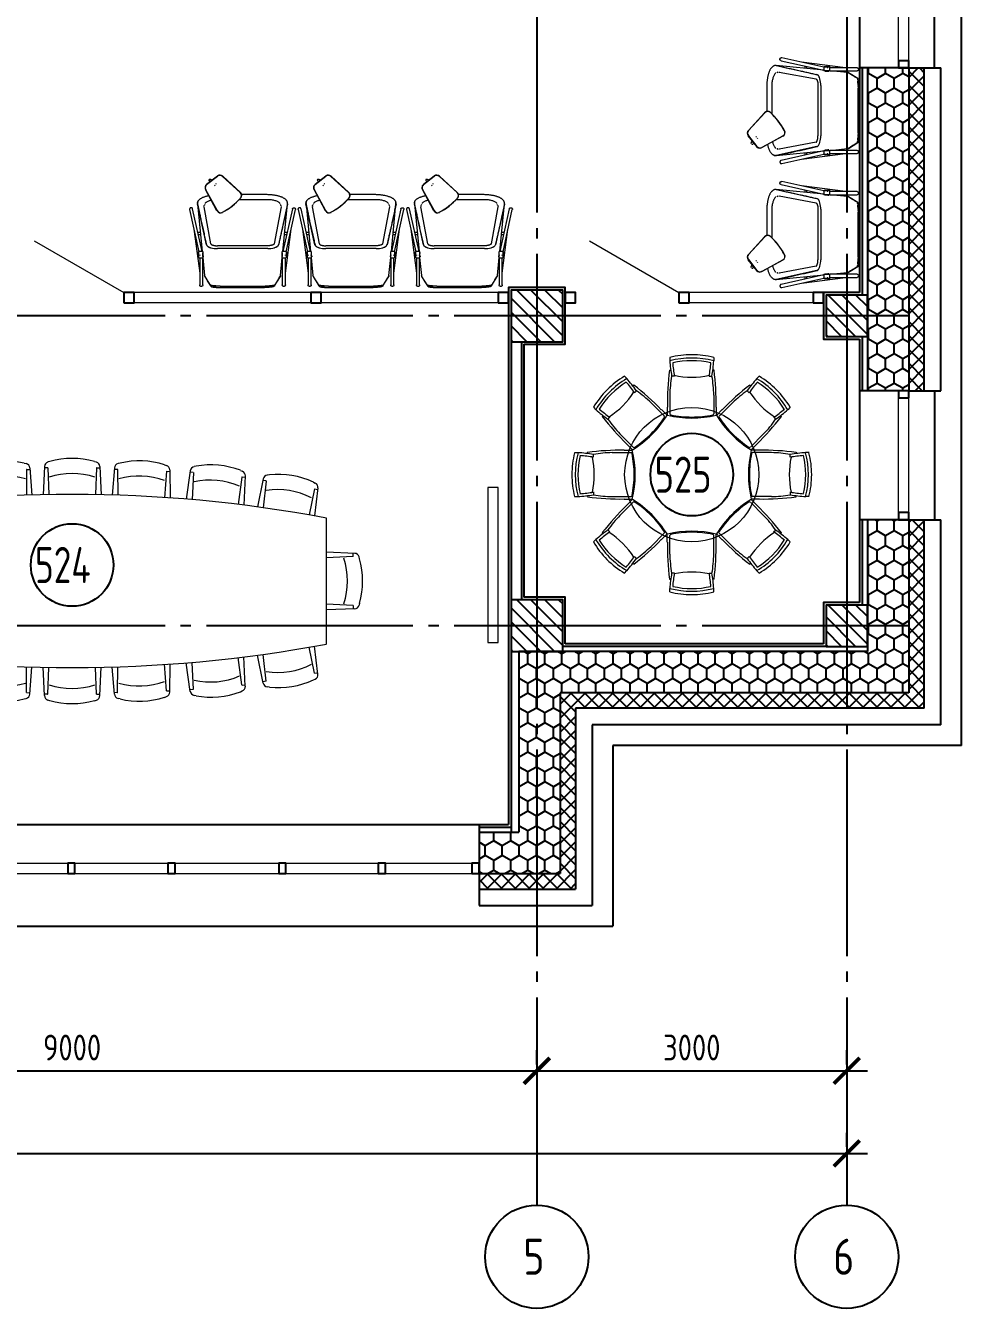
# Model space of a CAD drawing. Header units: millimetres. Extents: x -4830 to 49130, y -6610 to 29860.
# Drawn here: x 22050 to 31110, y -6610 to 5810 of the extents above; entities that cross this region are included whole.
import ezdxf

# ---------------------------------------------------------------- set-up
doc = ezdxf.new("R2010")
doc.units = ezdxf.units.MM
doc.linetypes.add('ГОСТ 2.303 5', pattern=[24, 20, -1.5, 1, -1.5])
doc.layers.add('Оборудование', color=5, linetype='Continuous', lineweight=18)
doc.layers.add('оси', color=30, linetype='Continuous')
doc.layers.add('текст', color=94, linetype='Continuous')
doc.styles.add('ГОСТ 2.304', font='CS_Gost2304.shx')
doc.dimstyles.new('СПДС', dxfattribs={"dimscale": 100, "dimtxt": 2.5, "dimasz": 2.5, "dimexe": 2, "dimexo": 0.625, "dimgap": 1, "dimtad": 1, "dimdec": 0, "dimtxsty": 'ГОСТ 2.304', "dimblk": 'OBLIQUE', "dimblk1": 'OBLIQUE', "dimblk2": 'OBLIQUE', "dimcen": 2.5, "dimdle": 2, "dimadec": 0, "dimazin": 2, "dimtfac": 0.75, "dimtdec": 4, "dimtmove": 1, "dimatfit": 3, "dimfxl": 1, "dimtfill": 1, "dimtolj": 1, "dimarcsym": 1})
pattern_1 = [(90, (-329769.684, -10084.31), (-82.48892, 142.875), [95.25, -190.5]), (210, (-329769.684, -10084.31), (-82.48892, -142.875), [95.25, -190.5]), (150, (-329769.684, -10084.31), (-164.97784, 3e-07), [-190.5, 95.25])]
pattern_2 = [(135, (-329769.68, -10084.31), (-67.35192, -67.35192), []), (225, (-329769.68, -10084.31), (67.35192, -67.35192), [])]

# ---------------------------------------------------------------- blocks, each defined once
blk = doc.blocks.new('_ArchTick')
at = {"color": 0, "linetype": 'ByBlock', "const_width": 0.15}
blk.add_lwpolyline([(-0.5, -0.5), (0.5, 0.5)], dxfattribs=at)
blk = doc.blocks.new('*D35')
at = {"layer": 'Defpoints', "color": 0, "ltscale": 100, "transparency": 16777216}
for p in [(0, -5110), (30000, -5110), (30000, -5110)]:
    blk.add_point(p, dxfattribs=at)
at = {"layer": 'оси', "color": 0, "lineweight": -2, "ltscale": 100, "transparency": 16777216}
for p, q in [((0, -5047.5), (0, -4910)), ((30000, -5047.5), (30000, -4910)), ((-200, -5110), (30200, -5110))]:
    blk.add_line(p, q, dxfattribs=at)
at = {"layer": 'оси', "color": 0, "lineweight": -2, "ltscale": 100, "transparency": 16777216, "xscale": 250, "yscale": 250, "zscale": 250, "rotation": 180}
blk.add_blockref('_ArchTick', (0, -5110), dxfattribs=at)
at = {"layer": 'оси', "color": 0, "lineweight": -2, "ltscale": 100, "transparency": 16777216, "xscale": 250, "yscale": 250, "zscale": 250}
blk.add_blockref('_ArchTick', (30000, -5110), dxfattribs=at)
at = {"layer": 'оси', "color": 0, "ltscale": 100, "transparency": 16777216, "insert": (15000, -4885), "char_height": 250, "attachment_point": 5, "style": 'ГОСТ 2.304', "bg_fill": 3, "box_fill_scale": 1.1, "bg_fill_color": 256, "bg_fill_true_color": 13158600, "bg_fill_transparency": 0}
blk.add_mtext('\\A1;30000', dxfattribs=at)
blk = doc.blocks.new('*D39')
at = {"layer": 'Defpoints', "color": 0, "ltscale": 100, "transparency": 16777216}
for p in [(18000, -4310), (27000, -4310), (27000, -4310)]:
    blk.add_point(p, dxfattribs=at)
at = {"layer": 'оси', "color": 0, "lineweight": -2, "ltscale": 100, "transparency": 16777216}
for p, q in [((18000, -4247.5), (18000, -4110)), ((27000, -4247.5), (27000, -4110)), ((17800, -4310), (27200, -4310))]:
    blk.add_line(p, q, dxfattribs=at)
at = {"layer": 'оси', "color": 0, "lineweight": -2, "ltscale": 100, "transparency": 16777216, "xscale": 250, "yscale": 250, "zscale": 250, "rotation": 180}
blk.add_blockref('_ArchTick', (18000, -4310), dxfattribs=at)
at = {"layer": 'оси', "color": 0, "lineweight": -2, "ltscale": 100, "transparency": 16777216, "xscale": 250, "yscale": 250, "zscale": 250}
blk.add_blockref('_ArchTick', (27000, -4310), dxfattribs=at)
at = {"layer": 'оси', "color": 0, "ltscale": 100, "transparency": 16777216, "insert": (22500, -4085), "char_height": 250, "attachment_point": 5, "style": 'ГОСТ 2.304', "bg_fill": 3, "box_fill_scale": 1.1, "bg_fill_color": 256, "bg_fill_true_color": 13158600, "bg_fill_transparency": 0}
blk.add_mtext('\\A1;9000', dxfattribs=at)
blk = doc.blocks.new('*D40')
at = {"layer": 'Defpoints', "color": 0, "ltscale": 100, "transparency": 16777216}
for p in [(27000, -4310), (30000, -4310), (30000, -4310)]:
    blk.add_point(p, dxfattribs=at)
at = {"layer": 'оси', "color": 0, "lineweight": -2, "ltscale": 100, "transparency": 16777216}
for p, q in [((27000, -4247.5), (27000, -4110)), ((30000, -4247.5), (30000, -4110)), ((26800, -4310), (30200, -4310))]:
    blk.add_line(p, q, dxfattribs=at)
at = {"layer": 'оси', "color": 0, "lineweight": -2, "ltscale": 100, "transparency": 16777216, "xscale": 250, "yscale": 250, "zscale": 250, "rotation": 180}
blk.add_blockref('_ArchTick', (27000, -4310), dxfattribs=at)
at = {"layer": 'оси', "color": 0, "lineweight": -2, "ltscale": 100, "transparency": 16777216, "xscale": 250, "yscale": 250, "zscale": 250}
blk.add_blockref('_ArchTick', (30000, -4310), dxfattribs=at)
at = {"layer": 'оси', "color": 0, "ltscale": 100, "transparency": 16777216, "insert": (28500, -4085), "char_height": 250, "attachment_point": 5, "style": 'ГОСТ 2.304', "bg_fill": 3, "box_fill_scale": 1.1, "bg_fill_color": 256, "bg_fill_true_color": 13158600, "bg_fill_transparency": 0}
blk.add_mtext('\\A1;3000', dxfattribs=at)
blk = doc.blocks.new('ОГ27 на16персон стол1675х4930')
at = {"layer": 'Оборудование', "linetype": 'ByBlock'}
for p, q in [((-3664, 502), (-3644, 498)), ((-3359, 516), (-3378, 510)), ((-2928, 532), (-2908, 527)), ((-2732, 500), (-2744, 226)), ((-2680, 548), (-2699, 543)), ((-2248, 548), (-2229, 543)), ((-2196, 500), (-2184, 226)), ((-2000, 532), (-2019, 527)), ((-1569, 516), (-1550, 510)), ((-1264, 502), (-1283, 498)), ((-4374, 418), (-4354, 415)), ((-4314, 379), (-4258, 108)), ((-4141, 409), (-4127, 125)), ((-4110, 398), (-4140, 395)), ((-4093, 462), (-4112, 455)), ((-4108, 397), (-4072, 132)), ((-3637, 441), (-3625, 178)), ((-3636, 442), (-3605, 445)), ((-3607, 459), (-3569, 183)), ((-3409, 466), (-3412, 195)), ((-3378, 454), (-3409, 452)), ((-3377, 453), (-3357, 197)), ((-2905, 469), (-2907, 221)), ((-2903, 470), (-2872, 471)), ((-2873, 485), (-2853, 223)), ((-2701, 486), (-2733, 486)), ((-2700, 485), (-2689, 227)), ((-2227, 485), (-2239, 227)), ((-2226, 486), (-2195, 486)), ((-2054, 485), (-2075, 223)), ((-2024, 470), (-2055, 471)), ((-2023, 469), (-2021, 221)), ((-1550, 453), (-1571, 197)), ((-1549, 454), (-1518, 452)), ((-1518, 466), (-1516, 195)), ((-1320, 459), (-1358, 183)), ((-1291, 442), (-1322, 445)), ((-1290, 441), (-1303, 178)), ((-819, 397), (-856, 132)), ((-834, 462), (-816, 455)), ((-818, 398), (-787, 395)), ((-787, 409), (-800, 125)), ((-613, 379), (-670, 108)), ((-554, 418), (-573, 415)), ((-4844, 292), (-4811, 21)), ((-4811, 283), (-4842, 278)), ((-4800, 348), (-4818, 339)), ((-4810, 282), (-4757, 31)), ((-4343, 359), (-4312, 100)), ((-4342, 360), (-4312, 365)), ((-585, 360), (-616, 365)), ((-584, 359), (-615, 100)), ((-118, 282), (-170, 31)), ((-128, 348), (-110, 339)), ((-84, 292), (-116, 21)), ((-116, 283), (-86, 278)), ((-4928, -1219), (-4928, 0)), ((0, -1219), (0, 0)), ((-5199, -342), (-4928, -329)), ((-5185, -372), (-5185, -341)), ((272, -342), (0, -329)), ((258, -372), (258, -341)), ((-5247, -394), (-5242, -375)), ((-5184, -373), (-4928, -384)), ((257, -373), (0, -384)), ((320, -394), (314, -375)), ((-5247, -825), (-5242, -844)), ((-5185, -847), (-5185, -878)), ((-5184, -846), (-4928, -835)), ((257, -846), (0, -835)), ((258, -847), (258, -878)), ((320, -825), (314, -844)), ((-5199, -878), (-4928, -890)), ((272, -878), (0, -890)), ((-4844, -1511), (-4811, -1240)), ((-84, -1511), (-116, -1240)), ((-4810, -1501), (-4757, -1250)), ((-4343, -1578), (-4312, -1320)), ((-4314, -1598), (-4258, -1327)), ((-4141, -1628), (-4127, -1344)), ((-4108, -1616), (-4072, -1351)), ((-819, -1616), (-856, -1351)), ((-787, -1628), (-800, -1344)), ((-613, -1598), (-670, -1327)), ((-584, -1578), (-615, -1320)), ((-118, -1501), (-170, -1250)), ((-3637, -1660), (-3625, -1397)), ((-3607, -1678), (-3569, -1402)), ((-3409, -1686), (-3412, -1414)), ((-3377, -1672), (-3357, -1416)), ((-2905, -1688), (-2907, -1440)), ((-2873, -1705), (-2853, -1442)), ((-2732, -1719), (-2744, -1445)), ((-2700, -1704), (-2689, -1446)), ((-2227, -1704), (-2239, -1446)), ((-2196, -1719), (-2184, -1445)), ((-2054, -1705), (-2075, -1442)), ((-2023, -1688), (-2021, -1440)), ((-1550, -1672), (-1571, -1416)), ((-1518, -1686), (-1516, -1414)), ((-1320, -1678), (-1358, -1402)), ((-1290, -1660), (-1303, -1397)), ((-4811, -1502), (-4842, -1497)), ((-4800, -1567), (-4818, -1559)), ((-4342, -1579), (-4312, -1584)), ((-4110, -1617), (-4140, -1614)), ((-818, -1617), (-787, -1614)), ((-585, -1579), (-616, -1584)), ((-128, -1567), (-110, -1559)), ((-116, -1502), (-86, -1497)), ((-4374, -1637), (-4354, -1635)), ((-4093, -1681), (-4112, -1674)), ((-3664, -1721), (-3644, -1717)), ((-3636, -1661), (-3605, -1664)), ((-3378, -1673), (-3409, -1672)), ((-3359, -1736), (-3378, -1729)), ((-2903, -1690), (-2872, -1691)), ((-2701, -1706), (-2733, -1706)), ((-2226, -1706), (-2195, -1706)), ((-2024, -1690), (-2055, -1691)), ((-1569, -1736), (-1550, -1729)), ((-1549, -1673), (-1518, -1672)), ((-1291, -1661), (-1322, -1664)), ((-1264, -1721), (-1283, -1717)), ((-834, -1681), (-816, -1674)), ((-554, -1637), (-573, -1635)), ((-2928, -1751), (-2908, -1746)), ((-2680, -1768), (-2699, -1762)), ((-2248, -1768), (-2229, -1762)), ((-2000, -1751), (-2019, -1746))]:
    blk.add_line(p, q, dxfattribs=at)
for centre, radius, start, end in [((-3807, -291), 806, 79.7625, 110.8129), ((-3653, 452), 46.6, 7.8281, 78.8678), ((-3363, 466), 46.6, 108.4462, 179.4859), ((-3116, -252), 806, 76.5011, 107.5515), ((-2920, 482), 46.6, 4.5667, 75.6064), ((-2685, 498), 46.6, 106.4199, 177.4596), ((-2464, -228), 806, 74.4748, 105.5252), ((-2242, 498), 46.6, 2.5404, 73.5801), ((-2008, 482), 46.6, 104.3936, 175.4333), ((-1812, -252), 806, 72.4485, 103.4989), ((-1565, 466), 46.6, 0.5141, 71.5538), ((-1274, 452), 46.6, 101.1322, 172.1719), ((-1121, -291), 806, 69.1871, 100.2375), ((-4461, -383), 806, 83.7869, 114.8374), ((-4360, 369), 46.6, 11.8525, 82.8922), ((-4095, 411), 46.6, 111.7076, 182.7473), ((-4109, 397), 1.16, 7.8281, 95.2877), ((-3636, 441), 1.16, 95.2877, 182.7473), ((-3378, 452), 1.16, 4.5667, 92.0263), ((-3114, -293), 700, 73.6075, 110.445), ((-2903, 469), 1.16, 92.0263, 179.4859), ((-2701, 485), 1.16, 2.5404, 90), ((-2464, -269), 700, 71.5812, 108.4188), ((-2226, 485), 1.16, 90, 177.4596), ((-2024, 469), 1.16, 0.5141, 87.9737), ((-1813, -293), 700, 69.555, 106.3925), ((-1549, 452), 1.16, 87.9737, 175.4333), ((-1292, 441), 1.16, 357.2527, 84.7123), ((-818, 397), 1.16, 84.7123, 172.1719), ((-833, 411), 46.6, 357.2527, 68.2924), ((-568, 369), 46.6, 97.1078, 168.1475), ((-466, -383), 806, 65.1626, 96.2131), ((-4797, 297), 46.6, 115.7321, 186.7718), ((-4811, 282), 1.16, 11.8525, 99.3122), ((-4455, -424), 700, 80.8934, 117.7309), ((-4342, 359), 1.16, 99.3122, 186.7718), ((-3803, -332), 700, 76.8689, 113.7064), ((-1124, -332), 700, 66.2936, 103.1311), ((-586, 359), 1.16, 353.2282, 80.6878), ((-473, -424), 700, 62.2691, 99.1066), ((-116, 282), 1.16, 80.6878, 168.1475), ((-130, 297), 46.6, 353.2282, 64.2679), ((-2464, -13161), 13390, 79.397, 100.603), ((-5197, -388), 46.6, 92.5404, 163.5801), ((-5184, -372), 1.16, 180, 267.4596), ((257, -372), 1.16, 272.5404, 0), ((270, -388), 46.6, 16.4199, 87.4596), ((-4471, -610), 806, 164.4748, 195.5252), ((-4430, -610), 700, 161.5812, 198.4188), ((-498, -610), 700, 341.5812, 18.4188), ((-457, -610), 806, 344.4748, 15.5252), ((-5197, -831), 46.6, 196.4199, 267.4596), ((-5184, -847), 1.16, 92.5404, 180), ((257, -847), 1.16, 0, 87.4596), ((270, -831), 46.6, 272.5404, 343.5801), ((-2464, 11942), 13390, 259.397, 280.603), ((-4455, -795), 700, 242.2691, 279.1066), ((-473, -795), 700, 260.8934, 297.7309), ((-4797, -1517), 46.6, 173.2282, 244.2679), ((-4811, -1501), 1.16, 260.6878, 348.1475), ((-4461, -836), 806, 245.1626, 276.2131), ((-4360, -1588), 46.6, 277.1078, 348.1475), ((-4342, -1578), 1.16, 173.2282, 260.6878), ((-3803, -887), 700, 246.2936, 283.1311), ((-3114, -926), 700, 249.555, 286.3925), ((-2464, -950), 700, 251.5812, 288.4188), ((-1813, -926), 700, 253.6075, 290.445), ((-1124, -887), 700, 256.8689, 293.7064), ((-568, -1588), 46.6, 191.8525, 262.8922), ((-586, -1578), 1.16, 279.3122, 6.7718), ((-466, -836), 806, 263.7869, 294.8374), ((-116, -1501), 1.16, 191.8525, 279.3122), ((-130, -1517), 46.6, 295.7321, 6.7718), ((-4095, -1631), 46.6, 177.2527, 248.2924), ((-4109, -1616), 1.16, 264.7123, 352.1719), ((-3807, -928), 806, 249.1871, 280.2375), ((-3653, -1671), 46.6, 281.1322, 352.1719), ((-3636, -1660), 1.16, 177.2527, 264.7123), ((-3363, -1685), 46.6, 180.5141, 251.5538), ((-3378, -1672), 1.16, 267.9737, 355.4333), ((-3116, -967), 806, 252.4485, 283.4989), ((-2920, -1701), 46.6, 284.3936, 355.4333), ((-2903, -1688), 1.16, 180.5141, 267.9737), ((-2685, -1717), 46.6, 182.5404, 253.5801), ((-2701, -1704), 1.16, 270, 357.4596), ((-2242, -1717), 46.6, 286.4199, 357.4596), ((-2226, -1704), 1.16, 182.5404, 270), ((-2008, -1701), 46.6, 184.5667, 255.6064), ((-2024, -1688), 1.16, 272.0263, 359.4859), ((-1812, -967), 806, 256.5011, 287.5515), ((-1549, -1672), 1.16, 184.5667, 272.0263), ((-1565, -1685), 46.6, 288.4462, 359.4859), ((-1274, -1671), 46.6, 187.8281, 258.8678), ((-1292, -1660), 1.16, 275.2877, 2.7473), ((-1121, -928), 806, 259.7625, 290.8129), ((-818, -1616), 1.16, 187.8281, 275.2877), ((-833, -1631), 46.6, 291.7076, 2.7473), ((-2464, -991), 806, 254.4748, 285.5252)]:
    blk.add_arc(centre, radius, start, end, dxfattribs=at)
blk = doc.blocks.new('CON_Connection_Stng_Muse - Muse Privacy Chair with Metal Base and Writing Tablet - SMS-1BOOTH-METAL-WT-V123-Этаж 03')
at = {"layer": 'Оборудование'}
for p, q in [((-415, 314), (-415, 50)), ((-385, 50), (-385, 314)), ((-310, 322), (-366, 231)), ((-281, 327), (-282, 324)), ((214, 338), (-214, 338)), ((214, 324), (-214, 324)), ((212, 324), (-212, 324)), ((282, 324), (281, 327)), ((366, 231), (310, 322)), ((385, 314), (385, 50)), ((415, 50), (415, 314)), ((-415, 201), (-470, -225)), ((-368, 222), (-385, 49)), ((385, 49), (368, 222)), ((470, -225), (415, 201)), ((-425, 7), (-425, 33)), ((-425, 7), (-425, 33)), ((-385, 50), (-420, 50)), ((-415, 29), (-415, 23)), ((-385, 50), (-385, -10)), ((-383, 38), (-385, 38)), ((-385, 23), (-385, 29)), ((-385, 3), (-383, 3)), ((-383, 37), (-383, 38)), ((-383, 3), (-383, 38)), ((-376, 36), (-383, 36)), ((-383, 34), (-383, 36)), ((-383, 5), (-383, 7)), ((-383, 5), (-378, 5)), ((-383, 3), (-383, 4)), ((383, 36), (374, 36)), ((378, 5), (383, 5)), ((385, 38), (383, 38)), ((383, 38), (383, 37)), ((383, 38), (383, 3)), ((383, 36), (383, 34)), ((383, 7), (383, 5)), ((383, 4), (383, 3)), ((383, 3), (385, 3)), ((420, 50), (385, 50)), ((385, -10), (385, 50)), ((385, 29), (385, 23)), ((415, 23), (415, 29)), ((425, 33), (425, 7)), ((425, 33), (425, 7)), ((-422, -8), (-512, -416)), ((-483, -422), (-391, -10)), ((-436, -471), (-349, -75)), ((-391, -10), (-435, -471)), ((-422, -11), (-422, -8)), ((-420, -10), (-385, -10)), ((-373, -442), (-306, -83)), ((-306, -82), (-307, -84)), ((-244, -38), (244, -38)), ((-244, -66), (244, -66)), ((-241, -38), (241, -38)), ((306, -83), (373, -442)), ((349, -75), (436, -471)), ((385, -10), (420, -10)), ((391, -10), (483, -422)), ((435, -471), (391, -10)), ((422, -8), (422, -11)), ((512, -416), (422, -8)), ((-432, -193), (-408, -193)), ((-406, -174), (-428, -174)), ((428, -174), (406, -174)), ((408, -193), (432, -193)), ((357, -610), (246, -406)), ((248, -405), (358, -609)), ((-253, -512), (32, -512)), ((-238, -561), (9, -561)), ((8, -553), (8, -553)), ((192, -738), (21, -582)), ((21, -583), (192, -739)), ((23, -580), (194, -737)), ((243, -739), (347, -658)), ((348, -659), (244, -741)), ((244, -741), (348, -660)), ((252, -662), (258, -667)), ((271, -651), (265, -647)), ((298, -699), (309, -709)), ((309, -709), (309, -709)), ((321, -693), (314, -687)), ((318, -692), (318, -692)), ((363, -629), (363, -628))]:
    blk.add_line(p, q, dxfattribs=at)
at = {"layer": 'Оборудование', "flags": 128}
for points in [[(-415, 314), (-415, 314), (-415, 315), (-415, 315), (-415, 316), (-415, 317), (-415, 317), (-414, 318), (-414, 318), (-414, 319), (-414, 319), (-414, 320), (-413, 321), (-413, 321), (-413, 322), (-412, 322), (-412, 323), (-412, 323), (-411, 324), (-411, 324), (-410, 324), (-410, 325), (-410, 325), (-409, 326), (-409, 326), (-408, 326), (-408, 327), (-407, 327), (-407, 327), (-406, 327), (-405, 328), (-405, 328), (-404, 328), (-404, 328), (-403, 328), (-403, 328), (-402, 329), (-401, 329), (-401, 329), (-400, 329), (-400, 329), (-399, 329), (-398, 329), (-398, 328), (-397, 328), (-397, 328), (-396, 328), (-395, 328), (-395, 328), (-394, 328), (-394, 327), (-393, 327), (-393, 327), (-392, 326), (-392, 326), (-391, 326), (-391, 325), (-390, 325), (-390, 325), (-389, 324), (-389, 324), (-389, 323), (-388, 323), (-388, 322), (-387, 322), (-387, 321), (-387, 321), (-387, 320), (-386, 320), (-386, 319), (-386, 319), (-386, 318), (-386, 318), (-385, 317), (-385, 316), (-385, 316), (-385, 315), (-385, 315), (-385, 314), (-385, 314)], [(-310, 322), (-308, 325), (-306, 327), (-304, 328), (-302, 329), (-300, 330), (-299, 331), (-297, 331), (-295, 332), (-294, 332), (-292, 332), (-290, 333), (-288, 333), (-286, 333), (-284, 334), (-282, 334), (-279, 334), (-277, 335), (-275, 335), (-272, 335), (-269, 336), (-267, 336), (-264, 336), (-261, 336), (-258, 336), (-255, 337), (-252, 337), (-249, 337), (-246, 337), (-243, 337), (-239, 337), (-236, 337), (-233, 338), (-229, 338), (-226, 338), (-223, 338), (-219, 338), (-216, 338), (-214, 338)], [(310, 322), (308, 325), (306, 327), (304, 328), (302, 329), (300, 330), (299, 331), (297, 331), (295, 332), (294, 332), (292, 332), (290, 333), (288, 333), (286, 333), (284, 334), (282, 334), (279, 334), (277, 335), (275, 335), (272, 335), (269, 336), (267, 336), (264, 336), (261, 336), (258, 336), (255, 337), (252, 337), (249, 337), (246, 337), (243, 337), (239, 337), (236, 337), (233, 338), (229, 338), (226, 338), (223, 338), (219, 338), (216, 338), (214, 338)], [(385, 314), (385, 314), (385, 315), (385, 315), (385, 316), (385, 317), (385, 317), (386, 318), (386, 318), (386, 319), (386, 319), (386, 320), (387, 321), (387, 321), (387, 322), (388, 322), (388, 323), (388, 323), (389, 324), (389, 324), (390, 324), (390, 325), (390, 325), (391, 326), (391, 326), (392, 326), (392, 327), (393, 327), (393, 327), (394, 327), (395, 328), (395, 328), (396, 328), (396, 328), (397, 328), (397, 328), (398, 329), (399, 329), (399, 329), (400, 329), (400, 329), (401, 329), (402, 329), (402, 328), (403, 328), (403, 328), (404, 328), (405, 328), (405, 328), (406, 328), (406, 327), (407, 327), (407, 327), (408, 326), (408, 326), (409, 326), (409, 325), (410, 325), (410, 325), (411, 324), (411, 324), (411, 323), (412, 323), (412, 322), (413, 322), (413, 321), (413, 321), (413, 320), (414, 320), (414, 319), (414, 319), (414, 318), (415, 318), (415, 317), (415, 316), (415, 316), (415, 315), (415, 315), (415, 314), (415, 314)], [(-368, 222), (-367, 228), (-366, 231)], [(368, 222), (367, 228), (366, 231)], [(-425, 45), (-425, 46), (-425, 46), (-425, 46), (-425, 46), (-425, 46), (-425, 47), (-425, 47), (-425, 47), (-425, 47), (-425, 47), (-425, 48), (-424, 48), (-424, 48), (-424, 48), (-424, 48), (-424, 48), (-424, 49), (-424, 49), (-424, 49), (-423, 49), (-423, 49), (-423, 49), (-423, 49), (-423, 50), (-423, 50), (-423, 50), (-422, 50), (-422, 50), (-422, 50), (-422, 50), (-422, 50), (-421, 50), (-421, 50), (-421, 50), (-421, 50), (-421, 50), (-420, 50), (-420, 50), (-420, 50), (-420, 50)], [(-425, -5), (-425, -4), (-425, -4), (-425, -4), (-425, -4), (-425, -4), (-425, -4), (-425, -4), (-425, -3), (-425, -3), (-425, -3), (-425, -2), (-425, -2), (-425, -1), (-425, -1), (-425, 0), (-425, 0), (-425, 1), (-425, 2), (-425, 2), (-425, 3), (-425, 4), (-425, 5), (-425, 5), (-425, 6), (-425, 7), (-425, 8), (-425, 9), (-425, 10), (-425, 11), (-425, 11), (-425, 12), (-425, 13), (-425, 14), (-425, 15), (-425, 16), (-425, 17), (-425, 18), (-425, 19), (-425, 20), (-425, 21), (-425, 22), (-425, 23), (-425, 24), (-425, 25), (-425, 26), (-425, 27), (-425, 28), (-425, 29), (-425, 30), (-425, 31), (-425, 32), (-425, 33), (-425, 34), (-425, 34), (-425, 35), (-425, 36), (-425, 37), (-425, 38), (-425, 38), (-425, 39), (-425, 40), (-425, 40), (-425, 41), (-425, 41), (-425, 42), (-425, 42), (-425, 43), (-425, 43), (-425, 44), (-425, 44), (-425, 44), (-425, 45), (-425, 45), (-425, 45), (-425, 45), (-425, 45), (-425, 45), (-425, 45), (-425, 45)], [(-425, 45), (-425, 45), (-425, 45), (-425, 45), (-425, 45), (-425, 45), (-425, 45), (-425, 45), (-425, 44), (-425, 44), (-425, 44), (-425, 43), (-425, 43), (-425, 42), (-425, 42), (-425, 41), (-425, 41), (-425, 40), (-425, 39), (-425, 39), (-425, 38), (-425, 37), (-425, 36), (-425, 36), (-425, 35), (-425, 34), (-425, 33), (-425, 32), (-425, 31), (-425, 30), (-425, 30), (-425, 29), (-425, 28), (-425, 27), (-425, 26), (-425, 25), (-425, 24), (-425, 23), (-425, 22), (-425, 21), (-425, 20), (-425, 19), (-425, 18), (-425, 17), (-425, 16), (-425, 15), (-425, 14), (-425, 13), (-425, 12), (-425, 11), (-425, 10), (-425, 9), (-425, 8), (-425, 7), (-425, 7), (-425, 6), (-425, 5), (-425, 4), (-425, 3), (-425, 3), (-425, 2), (-425, 1), (-425, 1), (-425, 0), (-425, 0), (-425, -1), (-425, -1), (-425, -2), (-425, -2), (-425, -3), (-425, -3), (-425, -3), (-425, -4), (-425, -4), (-425, -4), (-425, -4), (-425, -4), (-425, -4), (-425, -5), (-425, -5)], [(420, 50), (420, 50), (420, 50), (421, 50), (421, 50), (421, 50), (421, 50), (421, 50), (422, 50), (422, 50), (422, 50), (422, 50), (422, 50), (422, 50), (423, 50), (423, 50), (423, 50), (423, 49), (423, 49), (423, 49), (424, 49), (424, 49), (424, 49), (424, 49), (424, 48), (424, 48), (424, 48), (424, 48), (425, 48), (425, 47), (425, 47), (425, 47), (425, 47), (425, 47), (425, 47), (425, 46), (425, 46), (425, 46), (425, 46), (425, 46), (425, 45)], [(425, 45), (425, 45), (425, 45), (425, 45), (425, 45), (425, 45), (425, 45), (425, 45), (425, 44), (425, 44), (425, 44), (425, 43), (425, 43), (425, 42), (425, 42), (425, 41), (425, 41), (425, 40), (425, 39), (425, 39), (425, 38), (425, 37), (425, 36), (425, 36), (425, 35), (425, 34), (425, 33), (425, 32), (425, 31), (425, 30), (425, 30), (425, 29), (425, 28), (425, 27), (425, 26), (425, 25), (425, 24), (425, 23), (425, 22), (425, 21), (425, 20), (425, 19), (425, 18), (425, 17), (425, 16), (425, 15), (425, 14), (425, 13), (425, 12), (425, 11), (425, 10), (425, 9), (425, 8), (425, 7), (425, 7), (425, 6), (425, 5), (425, 4), (425, 3), (425, 3), (425, 2), (425, 1), (425, 1), (425, 0), (425, 0), (425, -1), (425, -1), (425, -2), (425, -2), (425, -3), (425, -3), (425, -3), (425, -4), (425, -4), (425, -4), (425, -4), (425, -4), (425, -4), (425, -5), (425, -5)], [(425, -5), (425, -4), (425, -4), (425, -4), (425, -4), (425, -4), (425, -4), (425, -4), (425, -3), (425, -3), (425, -3), (425, -2), (425, -2), (425, -1), (425, -1), (425, 0), (425, 0), (425, 1), (425, 2), (425, 2), (425, 3), (425, 4), (425, 5), (425, 5), (425, 6), (425, 7), (425, 8), (425, 9), (425, 10), (425, 11), (425, 11), (425, 12), (425, 13), (425, 14), (425, 15), (425, 16), (425, 17), (425, 18), (425, 19), (425, 20), (425, 21), (425, 22), (425, 23), (425, 24), (425, 25), (425, 26), (425, 27), (425, 28), (425, 29), (425, 30), (425, 31), (425, 32), (425, 33), (425, 34), (425, 34), (425, 35), (425, 36), (425, 37), (425, 38), (425, 38), (425, 39), (425, 40), (425, 40), (425, 41), (425, 41), (425, 42), (425, 42), (425, 43), (425, 43), (425, 44), (425, 44), (425, 44), (425, 45), (425, 45), (425, 45), (425, 45), (425, 45), (425, 45), (425, 45), (425, 45)], [(-420, -10), (-420, -10), (-420, -10), (-421, -9), (-421, -9), (-421, -9), (-421, -9), (-421, -9), (-422, -9), (-422, -9), (-422, -9), (-422, -9), (-422, -9), (-422, -9), (-423, -9), (-423, -9), (-423, -9), (-423, -8), (-423, -8), (-423, -8), (-424, -8), (-424, -8), (-424, -8), (-424, -8), (-424, -7), (-424, -7), (-424, -7), (-424, -7), (-425, -7), (-425, -7), (-425, -6), (-425, -6), (-425, -6), (-425, -6), (-425, -6), (-425, -5), (-425, -5), (-425, -5), (-425, -5), (-425, -5), (-425, -5)], [(-306, -83), (-306, -83), (-306, -83), (-306, -83), (-306, -82), (-305, -82), (-305, -81), (-305, -81), (-304, -80), (-303, -79), (-302, -79), (-301, -78), (-300, -77), (-299, -77), (-298, -76), (-296, -75), (-295, -74), (-293, -74), (-291, -73), (-289, -72), (-287, -72), (-285, -71), (-283, -70), (-281, -70), (-279, -69), (-277, -69), (-274, -68), (-272, -68), (-269, -67), (-267, -67), (-264, -67), (-262, -66), (-259, -66), (-256, -66), (-254, -66), (-251, -66), (-248, -66), (-245, -66), (-244, -66)], [(306, -83), (306, -83), (306, -83), (306, -83), (306, -82), (305, -82), (305, -81), (305, -81), (304, -80), (303, -79), (302, -79), (301, -78), (300, -77), (299, -77), (298, -76), (296, -75), (295, -74), (293, -74), (291, -73), (289, -72), (287, -72), (285, -71), (283, -70), (281, -70), (279, -69), (277, -69), (274, -68), (272, -68), (269, -67), (267, -67), (264, -67), (262, -66), (259, -66), (256, -66), (254, -66), (251, -66), (248, -66), (245, -66), (244, -66)], [(425, -5), (425, -5), (425, -5), (425, -5), (425, -5), (425, -5), (425, -6), (425, -6), (425, -6), (425, -6), (425, -6), (425, -7), (424, -7), (424, -7), (424, -7), (424, -7), (424, -7), (424, -8), (424, -8), (424, -8), (423, -8), (423, -8), (423, -8), (423, -8), (423, -9), (423, -9), (423, -9), (422, -9), (422, -9), (422, -9), (422, -9), (422, -9), (421, -9), (421, -9), (421, -9), (421, -9), (421, -9), (420, -10), (420, -10), (420, -10), (420, -10)], [(-483, -422), (-483, -423), (-484, -424), (-484, -425), (-484, -426), (-485, -427), (-485, -428), (-486, -428), (-486, -429), (-487, -429), (-487, -430), (-488, -430), (-488, -431), (-489, -431), (-489, -432), (-490, -432), (-490, -432), (-491, -432), (-491, -433), (-491, -433), (-492, -433), (-492, -433), (-493, -433), (-493, -433), (-493, -434), (-494, -434), (-494, -434), (-495, -434), (-495, -434), (-495, -434), (-496, -434), (-496, -434), (-496, -434), (-497, -434), (-497, -434), (-497, -434), (-498, -434), (-498, -434), (-498, -434), (-499, -434), (-499, -434), (-499, -434), (-500, -434), (-500, -434), (-501, -434), (-501, -434), (-501, -434), (-502, -434), (-502, -434), (-502, -433), (-503, -433), (-503, -433), (-504, -433), (-504, -433), (-504, -433), (-505, -432), (-505, -432), (-506, -432), (-506, -432), (-507, -431), (-507, -431), (-508, -430), (-508, -430), (-509, -430), (-509, -429), (-510, -428), (-510, -428), (-511, -427), (-511, -426), (-511, -425), (-512, -425), (-512, -424), (-512, -423), (-513, -422), (-513, -421), (-513, -420), (-513, -419), (-513, -418), (-513, -417), (-512, -416)], [(-436, -478), (-436, -481), (-435, -485), (-434, -489), (-433, -493), (-431, -497), (-429, -500), (-427, -504), (-424, -507), (-421, -510), (-418, -513), (-415, -516), (-411, -519), (-407, -522), (-403, -525), (-398, -528), (-394, -530), (-389, -533), (-384, -535), (-378, -537), (-373, -539), (-367, -541), (-361, -543), (-355, -545), (-349, -547), (-342, -549), (-336, -550), (-329, -552), (-322, -553), (-315, -554), (-308, -555), (-301, -557), (-293, -557), (-286, -558), (-278, -559), (-271, -559), (-263, -560), (-256, -560), (-248, -560), (-240, -561), (-238, -561)], [(-374, -445), (-374, -444), (-373, -442)], [(436, -478), (436, -481), (435, -485), (434, -489), (433, -493), (431, -497), (429, -500), (427, -504), (424, -507), (421, -510), (418, -513), (415, -516), (411, -519), (407, -522), (403, -525), (398, -528), (394, -530), (389, -533), (384, -535), (378, -537), (373, -539), (367, -541), (361, -543), (355, -545), (349, -547), (342, -549), (336, -550), (329, -552), (328, -552)], [(374, -445), (374, -444), (373, -442)], [(483, -422), (483, -423), (484, -424), (484, -425), (484, -426), (485, -427), (485, -428), (486, -428), (486, -429), (487, -429), (487, -430), (488, -430), (488, -431), (489, -431), (489, -432), (490, -432), (490, -432), (491, -432), (491, -433), (491, -433), (492, -433), (492, -433), (493, -433), (493, -433), (493, -434), (494, -434), (494, -434), (495, -434), (495, -434), (495, -434), (496, -434), (496, -434), (496, -434), (497, -434), (497, -434), (497, -434), (498, -434), (498, -434), (498, -434), (499, -434), (499, -434), (499, -434), (500, -434), (500, -434), (501, -434), (501, -434), (501, -434), (502, -434), (502, -434), (502, -433), (503, -433), (503, -433), (504, -433), (504, -433), (504, -433), (505, -432), (505, -432), (506, -432), (506, -432), (507, -431), (507, -431), (508, -430), (508, -430), (509, -430), (509, -429), (510, -428), (510, -428), (511, -427), (511, -426), (511, -425), (512, -425), (512, -424), (512, -423), (513, -422), (513, -421), (513, -420), (513, -419), (513, -418), (513, -417), (512, -416)], [(321, -710), (316, -712), (314, -712), (313, -711), (312, -711), (311, -711), (311, -711), (310, -710), (309, -710), (308, -710), (308, -709), (307, -709), (306, -709), (305, -708), (304, -708), (303, -707), (302, -707), (300, -706), (299, -705), (298, -705), (297, -704), (295, -703), (294, -703)], [(321, -710), (326, -702), (325, -697), (323, -695), (322, -694), (322, -693), (321, -693)]]:
    blk.add_lwpolyline(points, dxfattribs=at)
at = {"layer": 'Оборудование'}
for centre, major_axis, ratio, start_param, end_param in [((-214, 313), (99, 0), 0.109734, 2.795695, 2.824219), ((-214, 313), (99, 0), 0.109734, 2.573535, 2.610138), ((-214, 313), (99, 0), 0.109734, 1.939141, 2.370637), ((-214, 313), (99, 0), 0.109734, 1.758134, 1.875676), ((-214, 313), (99, 0), 0.109734, 1.570796, 1.610597), ((214, 313), (99, 0), 0.109734, 1.530924, 1.570796), ((214, 313), (99, 0), 0.109734, 1.265844, 1.383425), ((214, 313), (99, 0), 0.109734, 0.770885, 1.202317), ((214, 313), (99, 0), 0.109734, 0.531557, 0.568058), ((214, 313), (99, 0), 0.109734, 0.317374, 0.345865), ((-154, 222), (214, 0), 0.109734, 3.074904, 3.141593), ((154, 222), (214, 0), 0.109734, 0, 0.066689), ((-244, -79), (105, 0), 0.387516, 2.811944, 3.056512), ((-244, -79), (105, 0), 0.387516, 2.575965, 2.804042), ((-244, -79), (105, 0), 0.387516, 1.875794, 2.554402), ((-244, -79), (105, 0), 0.387516, 1.570796, 1.873884), ((244, -79), (105, 0), 0.387516, 1.267587, 1.570796), ((244, -79), (105, 0), 0.387516, 0.587094, 1.265731), ((244, -79), (105, 0), 0.387516, 0.337586, 0.565768), ((244, -79), (105, 0), 0.387516, 0.08508, 0.329614), ((-238, -478), (198, 0), 0.387516, 3.056512, 3.293066), ((-222, -445), (152, 0), 0.387516, 3.303838, 3.468677), ((501, -963), (651, 0), 0.999036, 2.062652, 2.405216), ((501, -962), (649, 0), 0.999036, 2.062652, 2.405216), ((212, -424), (40, 0), 0.999036, 0.498513, 2.062652), ((212, -424), (38, 0), 0.999036, 0.498513, 2.062652), ((222, -445), (152, 0), 0.387516, 5.956101, 6.12094), ((222, -445), (152, 0), 0.387516, 0.004864, 0.053989), ((238, -478), (198, 0), 0.387516, 6.131712, 6.368265), ((48, -553), (40, 0), 0.999036, 2.405216, 3.970473), ((48, -552), (38, 0), 0.999036, 2.405216, 3.970473), ((48, -553), (40, 0), 0.999036, 2.993682, 3.970473), ((323, -628), (38, 0), 0.999036, 5.375185, 6.781699), ((323, -628), (40, 0), 0.999036, 5.375185, 6.781699), ((219, -709), (40, 0), 0.999036, 3.970473, 5.375185), ((219, -710), (40, 0), 0.999036, 3.970473, 5.375185), ((219, -709), (38, 0), 0.999036, 3.970473, 5.375185), ((323, -629), (40, 0), 0.999036, 5.375185, 6.312861)]:
    blk.add_ellipse(centre, major_axis=major_axis, ratio=ratio, start_param=start_param, end_param=end_param, dxfattribs=at)
for points, knots in [([(-313, 314), (-318, 306), (-328, 289), (-347, 259), (-360, 237), (-368, 223)], [-0.9989318, -0.9989318, -0.9989318, -0.9989318, -0.7222222, -0.4444444, 0, 0, 0, 0]), ([(-313, 314), (-312, 315), (-310, 316), (-305, 318), (-301, 319), (-299, 319)], [0, 0, 0, 0, 0.1111111, 0.2222222, 0.3012065, 0.3012065, 0.3012065, 0.3012065]), ([(-296, 319), (-293, 320), (-286, 321), (-273, 322), (-263, 323), (-260, 323)], [0.3333333, 0.3333333, 0.3333333, 0.3333333, 0.4444444, 0.5833333, 0.6666667, 0.6666667, 0.6666667, 0.6666667]), ([(-243, 324), (-243, 324), (-239, 324), (-231, 324), (-223, 324), (-218, 324)], [0.784569, 0.784569, 0.784569, 0.784569, 0.7916667, 0.8611111, 0.9590687, 0.9590687, 0.9590687, 0.9590687]), ([(218, 324), (221, 324), (230, 324), (238, 324), (243, 324)], [0.0409521, 0.0409521, 0.0409521, 0.0409521, 0.1111111, 0.2153898, 0.2153898, 0.2153898, 0.2153898]), ([(260, 323), (265, 323), (275, 322), (287, 321), (294, 320), (296, 319)], [0.3333333, 0.3333333, 0.3333333, 0.3333333, 0.4444444, 0.5833333, 0.6666667, 0.6666667, 0.6666667, 0.6666667]), ([(299, 319), (300, 319), (302, 318), (305, 318), (310, 316), (312, 315), (313, 314)], [0.6986225, 0.6986225, 0.6986225, 0.6986225, 0.7222222, 0.7916667, 0.8611111, 1, 1, 1, 1]), ([(313, 314), (321, 301), (340, 270), (358, 240), (368, 223)], [0.0010682, 0.0010682, 0.0010682, 0.0010682, 0.4444444, 1, 1, 1, 1]), ([(-368, 221), (-368, 221), (-368, 222), (-368, 223), (-368, 223)], [0.9339676, 0.9339676, 0.9339676, 0.9339676, 0.94642857, 1, 1, 1, 1]), ([(-425, 18), (-425, 18), (-425, 18), (-425, 18), (-425, 17), (-426, 17), (-426, 16), (-426, 16), (-426, 15), (-426, 15), (-426, 15), (-426, 14), (-426, 14), (-425, 14), (-425, 13), (-425, 13), (-425, 12), (-425, 12)], [0.4444444, 0.4444444, 0.4444444, 0.4444444, 0.4513889, 0.4583333, 0.4722222, 0.4861111, 0.5, 0.5277778, 0.5416667, 0.5486111, 0.5555556, 0.5625, 0.5694444, 0.5833333, 0.6111111, 0.625, 0.6331947, 0.6331947, 0.6331947, 0.6331947]), ([(425, 12), (425, 12), (425, 13), (425, 13), (425, 14), (426, 14), (426, 14), (426, 15), (426, 15), (426, 15), (426, 16), (426, 16), (426, 17), (425, 17), (425, 18), (425, 18), (425, 18), (425, 18)], [0.3667026, 0.3667026, 0.3667026, 0.3667026, 0.375, 0.3888889, 0.4166667, 0.4305556, 0.4375, 0.4444444, 0.4513889, 0.4583333, 0.4722222, 0.5, 0.5138889, 0.5277778, 0.5416667, 0.5486111, 0.5555556, 0.5555556, 0.5555556, 0.5555556]), ([(-435, -467), (-431, -449), (-425, -422), (-417, -386), (-412, -358), (-406, -331), (-400, -304), (-394, -276), (-387, -244), (-378, -205), (-368, -162), (-358, -118), (-352, -89), (-348, -74)], [-1, -1, -1, -1, -0.861111, -0.791667, -0.722222, -0.652778, -0.583333, -0.513889, -0.444444, -0.333333, -0.222222, -0.111111, 0, 0, 0, 0]), ([(-332, -57), (-333, -57), (-336, -59), (-340, -62), (-345, -67), (-348, -72), (-348, -74)], [0.6866274, 0.6866274, 0.6866274, 0.6866274, 0.7222222, 0.7916667, 0.8611111, 1, 1, 1, 1]), ([(-318, -50), (-319, -51), (-324, -52), (-328, -54), (-330, -56)], [0.5425649, 0.5425649, 0.5425649, 0.5425649, 0.5833333, 0.6666667, 0.6666667, 0.6666667, 0.6666667]), ([(-303, -45), (-304, -46), (-306, -46), (-308, -47), (-309, -47)], [0.41834799, 0.41834799, 0.41834799, 0.41834799, 0.44444444, 0.46755768, 0.46755768, 0.46755768, 0.46755768]), ([(-249, -38), (-252, -38), (-256, -39), (-260, -39), (-261, -39)], [0.05074705, 0.05074705, 0.05074705, 0.05074705, 0.11111111, 0.13058934, 0.13058934, 0.13058934, 0.13058934]), ([(330, -56), (327, -54), (323, -52), (318, -50), (318, -50)], [0.3333333, 0.3333333, 0.3333333, 0.3333333, 0.4444444, 0.4575278, 0.4575278, 0.4575278, 0.4575278]), ([(348, -74), (348, -72), (346, -68), (340, -62), (335, -58), (332, -57)], [0, 0, 0, 0, 0.1111111, 0.2222222, 0.3135698, 0.3135698, 0.3135698, 0.3135698]), ([(435, -467), (429, -438), (419, -395), (407, -336), (399, -298), (391, -265), (385, -238), (379, -211), (373, -184), (367, -156), (359, -120), (353, -93), (348, -74)], [0, 0, 0, 0, 0.222222, 0.333333, 0.444444, 0.513889, 0.583333, 0.652778, 0.722222, 0.791667, 0.861111, 1, 1, 1, 1]), ([(-435, -472), (-436, -474), (-436, -477), (-435, -480), (-435, -481)], [0.0360617, 0.0360617, 0.0360617, 0.0360617, 0.07142857, 0.10813235, 0.10813235, 0.10813235, 0.10813235]), ([(-370, -457), (-371, -456), (-372, -455), (-372, -453), (-372, -453)], [0.82275583, 0.82275583, 0.82275583, 0.82275583, 0.86111111, 0.86706933, 0.86706933, 0.86706933, 0.86706933]), ([(-363, -474), (-362, -475), (-360, -479), (-357, -483), (-355, -484)], [0.6, 0.6, 0.6, 0.6, 0.7, 1, 1, 1, 1]), ([(-355, -484), (-351, -487), (-344, -491), (-327, -499), (-305, -505), (-281, -510), (-268, -511), (-261, -512)], [0, 0, 0, 0, 0.166667, 0.333333, 0.666667, 0.833333, 1, 1, 1, 1]), ([(302, -505), (313, -503), (327, -499), (344, -491), (351, -487), (355, -484)], [0.3676968, 0.3676968, 0.3676968, 0.3676968, 0.6666667, 0.8333333, 1, 1, 1, 1]), ([(355, -484), (356, -483), (359, -481), (361, -477), (362, -475)], [0, 0, 0, 0, 0.2, 0.3538961, 0.3538961, 0.3538961, 0.3538961]), ([(372, -453), (372, -454), (371, -456), (370, -457), (370, -457)], [0.13009556, 0.13009556, 0.13009556, 0.13009556, 0.16666667, 0.17723974, 0.17723974, 0.17723974, 0.17723974]), ([(435, -481), (435, -481), (436, -478), (436, -475), (435, -472)], [0.89186765, 0.89186765, 0.89186765, 0.89186765, 0.89285714, 0.9639383, 0.9639383, 0.9639383, 0.9639383])]:
    blk.add_open_spline(points, degree=3, knots=knots, dxfattribs=at)
for points in [[(-249, 323), (-248, 324), (-246, 324), (-244, 324)], [(244, 324), (246, 324), (248, 324), (249, 323)], [(368, 223), (368, 223), (368, 222), (368, 221)], [(-307, -85), (-306, -84), (-306, -83), (-306, -82)], [(261, -39), (257, -39), (253, -38), (249, -38)], [(309, -47), (307, -47), (305, -46), (303, -45)], [(374, -442), (374, -443), (374, -444), (374, -445)], [(-261, -512), (-258, -512), (-253, -512), (-247, -512), (-244, -512)]]:
    blk.add_open_spline(points, degree=3, dxfattribs=at)
blk = doc.blocks.new('eqrfq')
at = {"layer": 'Оборудование'}
for points in [[(169137, -13940), (169058, -13940)], [(169254, -13964), (169072, -13964)], [(169436, -14009), (169436, -13982)], [(169436, -14009), (169436, -13982)], [(169618, -13964), (169585, -13964)], [(169254, -14390), (169072, -14390)], [(169436, -14345), (169436, -14372)], [(169436, -14345), (169436, -14372)], [(169618, -14390), (169585, -14390)], [(169137, -14414), (169058, -14414)]]:
    blk.add_lwpolyline(points, dxfattribs=at)
for points in [[(169494, -13961, -0.001858), (169495, -13973, -0.001858)], [(169494, -14393, 0.001858), (169495, -14381, 0.001858)]]:
    blk.add_lwpolyline(points, format="xyb", dxfattribs=at)
for centre, radius, start, end in [((170053, -14177), 1022, 166.6132, 193.3868), ((170053, -14177), 1012, 168.3985, 180), ((169072, -13976), 11.2, 90, 168.3985), ((169167, -16607), 2666, 82.9623, 90.6533), ((169232, -15141), 1177, 80.0222, 88.9499), ((170242, -14177), 815, 167.9677, 192.0344), ((169686, -15462), 1501, 93.8231, 99.5807), ((169686, -15462), 1475, 94.6813, 99.7517), ((168771, -14177), 815, 346.9369, 13.1079), ((168771, -14177), 841, 345.3671, 14.6329), ((168771, -14177), 873, 0, 14.0889), ((170053, -14177), 1012, 180, 191.6015), ((168771, -14177), 873, 345.9111, 0), ((169072, -14378), 11.2, 191.6015, 270), ((169167, -11747), 2666, 269.3467, 277.0377), ((169232, -13213), 1177, 271.0501, 279.9778), ((169686, -12892), 1475, 260.2483, 265.3187), ((169686, -12892), 1501, 260.4193, 266.1769)]:
    blk.add_arc(centre, radius, start, end, dxfattribs=at)
blk = doc.blocks.new('стол 1')
at = {"layer": 'Оборудование', "linetype": 'Continuous'}
blk.add_circle((0, 0), 650, dxfattribs=at)
for p, rotation in [((-14177, -168483), 90), ((109111, -129160), 135), ((-129160, -109111), 45), ((168483, -14177), 180), ((129160, 109111), 224.9999999999999), ((-109111, 129160), 315), ((14177, 168483), 270)]:
    blk.add_blockref('eqrfq', p, dxfattribs=dict(at, rotation=rotation))
blk.add_blockref('eqrfq', (-168483, 14177), dxfattribs=at)

msp = doc.modelspace()

# ---------------------------------------------------------------- hatches: boundary and pattern name
at = {"ltscale": 100}
h = msp.add_hatch(dxfattribs=at)
h.set_pattern_fill('HONEY', color=256, scale=30, angle=90)
h.set_pattern_definition(pattern_1)
h.paths.add_polyline_path([(30600, 5400), (30500, 5400), (30200, 5400), (30200, 2275), (30600, 2275)])
h = msp.add_hatch(dxfattribs=at)
h.set_pattern_fill('ANSI37', color=256, scale=30, angle=90)
h.set_pattern_definition(pattern_2)
h.paths.add_polyline_path([(30750, 5400), (30600, 5400), (30600, 2275), (30750, 2275)])
h = msp.add_hatch(dxfattribs=at)
h.set_pattern_fill('ANSI31', color=256, scale=30, angle=90)
h.set_pattern_definition([(135, (-329769.68, -31084.31), (-67.35192, -67.35192), [])])
h.paths.add_polyline_path([(27250, 3250), (26750, 3250), (26750, 2750), (27250, 2750)])
h = msp.add_hatch(dxfattribs=at)
h.set_pattern_fill('ANSI31', color=256, scale=30, angle=90)
h.set_pattern_definition([(135, (-326769.68, -34084.31), (-67.35192, -67.35192), [])])
h.paths.add_polyline_path([(30200, 3200), (29800, 3200), (29800, 2800), (30200, 2800)])
h = msp.add_hatch(dxfattribs=at)
h.set_pattern_fill('HONEY', color=256, scale=30, angle=90)
h.set_pattern_definition(pattern_1)
h.paths.add_polyline_path([(30600, 1025), (30500, 1025), (30200, 1025), (30200, -250), (26825, -250), (26825, -2000), (26440, -2000), (26440, -2400), (27225, -2400), (27225, -650), (30600, -650)])
h = msp.add_hatch(dxfattribs=at)
h.set_pattern_fill('ANSI37', color=256, scale=30, angle=90)
h.set_pattern_definition(pattern_2)
h.paths.add_polyline_path([(30750, 1025), (30600, 1025), (30600, -650), (27225, -650), (27225, -2400), (26440, -2400), (26440, -2550), (27375, -2550), (27375, -800), (30750, -800)])
h = msp.add_hatch(dxfattribs=at)
h.set_pattern_fill('ANSI31', color=256, scale=30, angle=90)
h.set_pattern_definition([(135, (-329769.68, -34084.31), (-67.35192, -67.35192), [])])
h.paths.add_polyline_path([(27250, 250), (26750, 250), (26750, -250), (27250, -250)])
h = msp.add_hatch(dxfattribs=at)
h.set_pattern_fill('ANSI31', color=256, scale=30, angle=90)
h.set_pattern_definition([(135, (-326769.68, -37084.31), (-67.35192, -67.35192), [])])
h.paths.add_polyline_path([(30200, 200), (29800, 200), (29800, -200), (30200, -200)])

# ---------------------------------------------------------------- linework, layer by layer
for p, q in [((31110, -1160), (31110, 28110)), ((30850, 5400), (30850, 9775)), ((30125, 6025), (30125, 5400)), ((30125, 5400), (30125, 3225)), ((30600, 5400), (30125, 5400)), ((30150, 5400), (30150, 3200)), ((30200, 5400), (30200, 2275)), ((30600, 5400), (30600, 2275)), ((30600, 5400), (30910, 5400)), ((30750, 2275), (30750, 5400)), ((30910, 2275), (30910, 5400)), ((26750, 2750), (26750, -2000)), ((26850, 2750), (26850, 250)), ((30125, 2775), (30125, 2275)), ((30150, 2800), (30150, 2275)), ((26725, 2725), (26725, -1925)), ((26875, 2725), (26875, 275)), ((30125, 2275), (30125, 1025)), ((30600, 2275), (30125, 2275)), ((30600, 2275), (30910, 2275)), ((30850, 2275), (30850, 1025)), ((30125, 1025), (30125, 225)), ((30600, 1025), (30125, 1025)), ((30150, 1025), (30150, 200)), ((30200, 1025), (30200, -250)), ((30600, 1025), (30600, -650)), ((30600, 1025), (30910, 1025)), ((30750, -800), (30750, 1025)), ((30910, -960), (30910, 1025)), ((29800, -200), (27250, -200)), ((29775, -175), (27275, -175)), ((30200, -250), (26825, -250)), ((26825, -250), (26825, -2000)), ((30600, -650), (27225, -650)), ((27225, -650), (27225, -2400)), ((27375, -800), (27375, -2550)), ((30750, -800), (27375, -800)), ((27535, -960), (27535, -2710)), ((30910, -960), (27535, -960)), ((31110, -1160), (27735, -1160)), ((27735, -1160), (27735, -2910)), ((21560, -1925), (26440, -1925)), ((26440, -1925), (26440, -2400)), ((26440, -1925), (26725, -1925)), ((26440, -1950), (26750, -1950)), ((26440, -2000), (26825, -2000)), ((26440, -2400), (27225, -2400)), ((26440, -2400), (26440, -2710)), ((26440, -2550), (27375, -2550)), ((26440, -2710), (27535, -2710)), ((11265, -2910), (27735, -2910))]:
    msp.add_line(p, q, dxfattribs=at)
at = {"color": 4, "lineweight": 15, "ltscale": 100}
for p, q in [((30500, 5400), (30500, 6025)), ((30600, 5400), (30600, 6025)), ((22134, 3725), (23000, 3225)), ((27509, 3725), (28375, 3225)), ((26725, 3225), (23000, 3225)), ((26725, 3125), (23000, 3125)), ((29775, 3225), (28375, 3225)), ((29775, 3125), (28375, 3125)), ((30500, 1025), (30500, 2275)), ((30600, 1025), (30600, 2275)), ((21560, -2300), (26440, -2300)), ((21560, -2400), (26440, -2400))]:
    msp.add_line(p, q, dxfattribs=at)
at = {"color": 4, "ltscale": 100}
for points in [[(30600, 5400), (30600, 5470), (30500, 5470), (30500, 5400)], [(23000, 3125), (23100, 3125), (23100, 3225), (23000, 3225)], [(24812.5, 3125), (24912.5, 3125), (24912.5, 3225), (24812.5, 3225)], [(26625, 3125), (26725, 3125), (26725, 3225), (26625, 3225)], [(27275, 3125), (27375, 3125), (27375, 3225), (27275, 3225)], [(28375, 3125), (28475, 3125), (28475, 3225), (28375, 3225)], [(29675, 3125), (29775, 3125), (29775, 3225), (29675, 3225)], [(30600, 2205), (30600, 2275), (30500, 2275), (30500, 2205)], [(30600, 1025), (30600, 1095), (30500, 1095), (30500, 1025)], [(22457.6, -2400), (22527.6, -2400), (22527.6, -2300), (22457.6, -2300)], [(23427.6, -2400), (23497.6, -2400), (23497.6, -2300), (23427.6, -2300)], [(24500, -2400), (24570, -2400), (24570, -2300), (24500, -2300)], [(25464.8, -2400), (25534.8, -2400), (25534.8, -2300), (25464.8, -2300)], [(26370, -2400), (26440, -2400), (26440, -2300), (26370, -2300)]]:
    msp.add_lwpolyline(points, close=True, dxfattribs=at)
at = {"ltscale": 100}
for points in [[(26875, 2725), (27275, 2725), (27275, 3275), (26725, 3275), (26725, 2725)], [(30125, 3225), (29775, 3225), (29775, 2775), (30125, 2775)], [(27275, -175), (27275, 275), (26875, 275)], [(30125, 225), (29775, 225), (29775, -175)]]:
    msp.add_lwpolyline(points, dxfattribs=at)
for points in [[(26750, 2750), (27250, 2750), (27250, 3250), (26750, 3250)], [(29800, 2800), (30200, 2800), (30200, 3200), (29800, 3200)], [(26750, -250), (27250, -250), (27250, 250), (26750, 250)], [(29800, -200), (30200, -200), (30200, 200), (29800, 200)]]:
    msp.add_lwpolyline(points, close=True, dxfattribs=at)
at = {"layer": 'Оборудование', "ltscale": 100}
msp.add_lwpolyline([(26625, -162.5), (26625, 1337.5), (26525, 1337.5), (26525, -162.5)], close=True, dxfattribs=at)
at = {"layer": 'оси', "linetype": 'ГОСТ 2.303 5', "lineweight": 25, "ltscale": 100}
for points in [[(30600, 3000), (-3330, 3000)], [(30600, 0), (-3330, 0)]]:
    msp.add_lwpolyline(points, dxfattribs=at)
at = {"layer": 'оси', "linetype": 'Continuous', "lineweight": 25, "ltscale": 100}
for centre in [(27000, -6110), (30000, -6110)]:
    msp.add_circle(centre, 500, dxfattribs=at)
at = {"layer": 'текст', "linetype": 'Continuous', "lineweight": 25, "ltscale": 100}
for centre in [(28500, 1462.5), (22500, 587.5)]:
    msp.add_circle(centre, 400, dxfattribs=at)

# ---------------------------------------------------------------- block references
at = {"layer": 'Оборудование', "ltscale": 100}
for p, rotation in [((29787.2, 4987.5), 269.9999999999999), ((24150, 3612.8), 179.9999999999999), ((25200, 3612.8), 179.9999999999999), ((26250, 3612.8), 179.9999999999999), ((29787.2, 3787.5), 269.9999999999999)]:
    msp.add_blockref('CON_Connection_Stng_Muse - Muse Privacy Chair with Metal Base and Writing Tablet - SMS-1BOOTH-METAL-WT-V123-Этаж 03', p, dxfattribs=dict(at, rotation=rotation))
at = {"layer": 'Оборудование'}
for name, p in [('стол 1', (28500, 1462.5)), ('ОГ27 на16персон стол1675х4930', (24963.8, 1041.9))]:
    msp.add_blockref(name, p, dxfattribs=at)

# ---------------------------------------------------------------- texts
at = {"layer": 'оси', "linetype": 'Continuous', "lineweight": 25, "ltscale": 100, "char_height": 350, "width": 650, "attachment_point": 1, "style": 'ГОСТ 2.304'}
for s, insert in [('\\f|b0|i0|c1|p0;\\W1.0000000000;\\T1.0000000000;\\o\\l5', (26868.8, -5935)), ('\\f|b0|i0|c1|p0;\\W1.0000000000;\\T1.0000000000;\\o\\l6', (29868.8, -5935))]:
    msp.add_mtext(s, dxfattribs=dict(at, insert=insert))
at = {"layer": 'текст', "linetype": 'Continuous', "lineweight": 25, "ltscale": 100, "char_height": 350, "attachment_point": 1, "style": 'ГОСТ 2.304'}
for s, insert, width in [('\\f|b0|i0|c1|p0;\\W0.9134926013;\\T1.0000000000;\\o\\l525', (28140.3, 1637.5), 1202.765), ('\\f|b0|i0|c1|p0;\\W0.8840250981;\\T1.0000000000;\\o\\l524', (22140.3, 762.5), 1163.966)]:
    msp.add_mtext(s, dxfattribs=dict(at, insert=insert, width=width))

# ---------------------------------------------------------------- dimensions: what is measured, and where the dimension line sits
at = {"layer": 'оси', "ltscale": 100}
for base, p1, p2, picture, middle in [((27000, -4310), (18000, -4310), (27000, -4310), '*D39', (22500, -4085)), ((30000, -5110), (0, -5110), (30000, -5110), '*D35', (15000, -4885))]:
    dim = msp.add_linear_dim(base=base, p1=p1, p2=p2, dimstyle='СПДС', override={"dimblk1": 'ArchTick', "dimblk2": 'ArchTick', "dimsah": 1}, dxfattribs=at)
    dim.commit()
    dim.dimension.update_dxf_attribs({"geometry": picture, "text_midpoint": middle})

# ---------------------------------------------------------------- next in the draw order: linework, layer by layer
at = {"layer": 'оси', "linetype": 'ГОСТ 2.303 5', "lineweight": 25, "ltscale": 100}
for points in [[(27000, -5110), (27000, -5610)], [(30000, -5110), (30000, -5610)]]:
    msp.add_lwpolyline(points, dxfattribs=at)

# ---------------------------------------------------------------- next in the draw order: dimensions: what is measured, and where the dimension line sits
at = {"layer": 'оси', "ltscale": 100}
dim = msp.add_linear_dim(base=(30000, -4310), p1=(27000, -4310), p2=(30000, -4310), dimstyle='СПДС', override={"dimblk1": 'ArchTick', "dimblk2": 'ArchTick', "dimsah": 1}, dxfattribs=at)
dim.commit()
dim.dimension.update_dxf_attribs({"geometry": '*D40', "text_midpoint": (28500, -4085)})

# ---------------------------------------------------------------- next in the draw order: linework, layer by layer
at = {"layer": 'оси', "linetype": 'ГОСТ 2.303 5', "lineweight": 25, "ltscale": 100}
for points in [[(27000, 27600), (27000, -5110)], [(30000, 27600), (30000, -5110)]]:
    msp.add_lwpolyline(points, dxfattribs=at)

doc.saveas('drawing.dxf')
